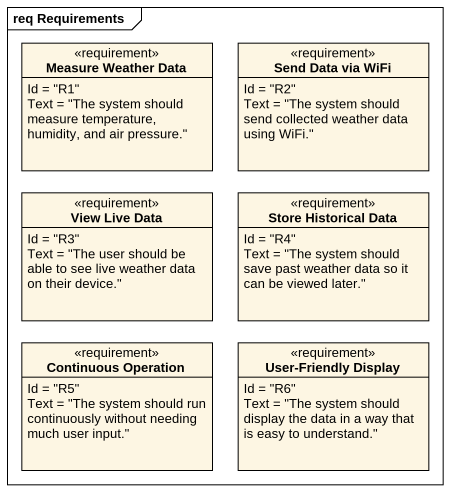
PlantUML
@startuml
mainframe req Requirements
hide circle
hide empty members
class "Measure Weather Data" as Measure_Weather_Data <<requirement>> {
  Id = "R1"
  Text = "The system should measure temperature, humidity, and air pressure."
}
class "Send Data via WiFi" as Send_Data_via_WiFi <<requirement>> {
  Id = "R2"
  Text = "The system should send collected weather data using WiFi."
}
class "View Live Data" as View_Live_Data <<requirement>> {
  Id = "R3"
  Text = "The user should be able to see live weather data on their device."
}
class "Store Historical Data" as Store_Historical_Data <<requirement>> {
  Id = "R4"
  Text = "The system should save past weather data so it can be viewed later."
}
class "Continuous Operation" as Continuous_Operation <<requirement>> {
  Id = "R5"
  Text = "The system should run continuously without needing much user input."
}
class "User-Friendly Display" as User_Friendly_Display <<requirement>> {
  Id = "R6"
  Text = "The system should display the data in a way that is easy to understand."
}
@enduml
